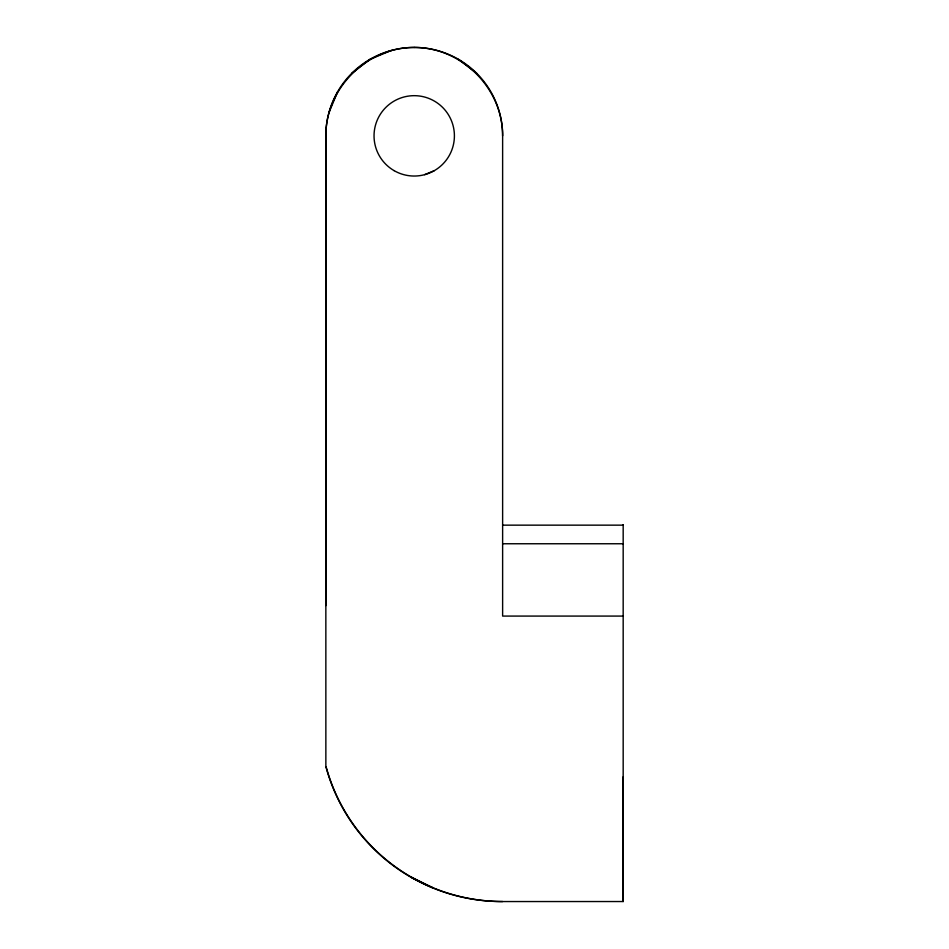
<?xml version="1.0" encoding="UTF-8"?>
<svg xmlns="http://www.w3.org/2000/svg" width="949" height="949" viewBox="0 0 949 949"><rect width="100%" height="100%" fill="white"/><g stroke="black" fill="none" stroke-linecap="round" stroke-linejoin="round"><path stroke-width="1.42" d="M326.017 767.089A182.303 182.303 0 0 0 502.626 901.55L623.173 901.538L623.173 776.816M502.626 901.538A183.003 183.003 0 0 1 325.863 765.902L325.827 135.849C325.531 88.53 366.919 47.153 414.227 47.45A88.399 88.399 0 0 1 502.626 135.849L502.626 616.079L623.173 616.079M411.392 877.457L432.602 887.612M328.84 112.955L337.678 91.638M351.723 73.334L370.027 59.289L391.356 50.463M424.63 174.663L434.322 170.654M502.626 525.153L623.173 525.153M502.626 543.753L623.173 543.753M432.827 887.932L411.131 877.018M414.215 47.45C461.534 47.153 502.923 88.53 502.626 135.849M458.426 59.301L476.742 73.346M414.227 47.45A88.399 88.399 0 0 0 325.827 135.849L325.982 283.348M325.827 135.837L325.982 605.569M623.173 524.619L623.173 901.538M394.132 170.654A40.178 40.178 0 0 0 454.405 135.849A40.178 40.178 0 0 0 394.132 101.057A40.178 40.178 0 0 0 394.132 170.654"/></g></svg>
